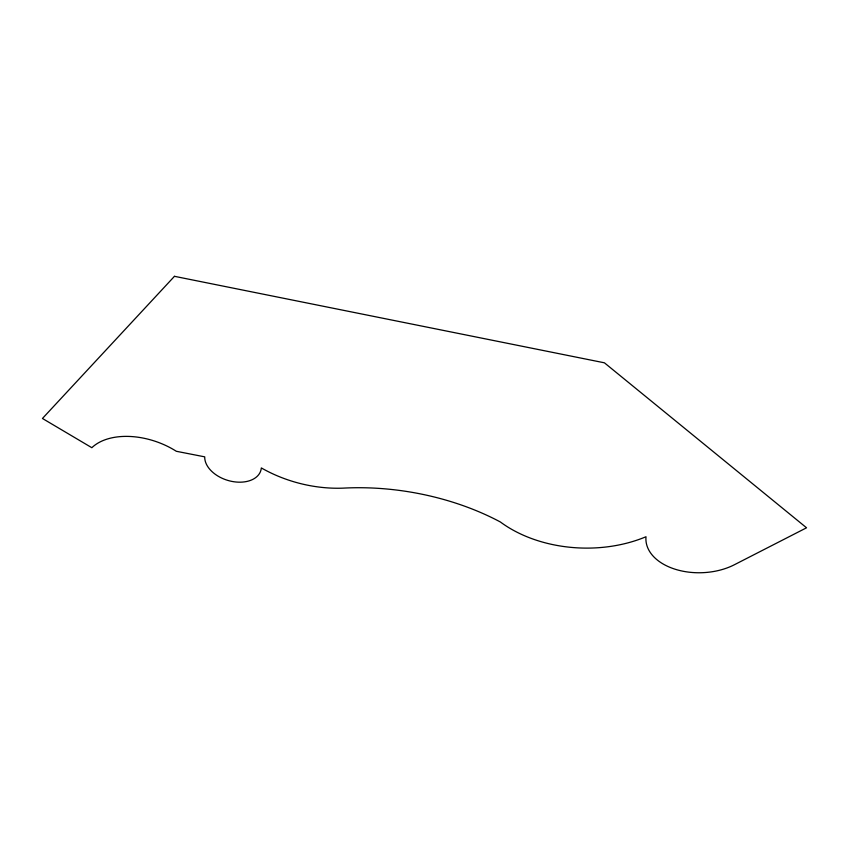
<?xml version="1.0" encoding="UTF-8"?>
<svg xmlns="http://www.w3.org/2000/svg" width="849" height="849" viewBox="0 0 849 849"><rect width="100%" height="100%" fill="white"/><g stroke="black" fill="none" stroke-linecap="round" stroke-linejoin="round"><path stroke-width="1.27" d="M174.459 276.318L42.45 418.472L91.841 447.71A62.062 38.661 19.4 0 1 176.337 451.286L204.726 456.847A29.057 19.092 17.1 0 0 231.926 481.415A29.057 19.092 17.1 0 0 261.333 467.926A112.291 79.488 15 0 0 343.049 488.143A190.929 113.946 9.5 0 1 500.379 521.986A115.846 79.902 1.6 0 0 646.004 536.738A55.005 35.053 -2.1 0 0 674.955 569.17A55.005 35.053 -2.1 0 0 734.152 564.861L806.55 527.791L604.414 362.81L174.459 276.318"/></g></svg>
